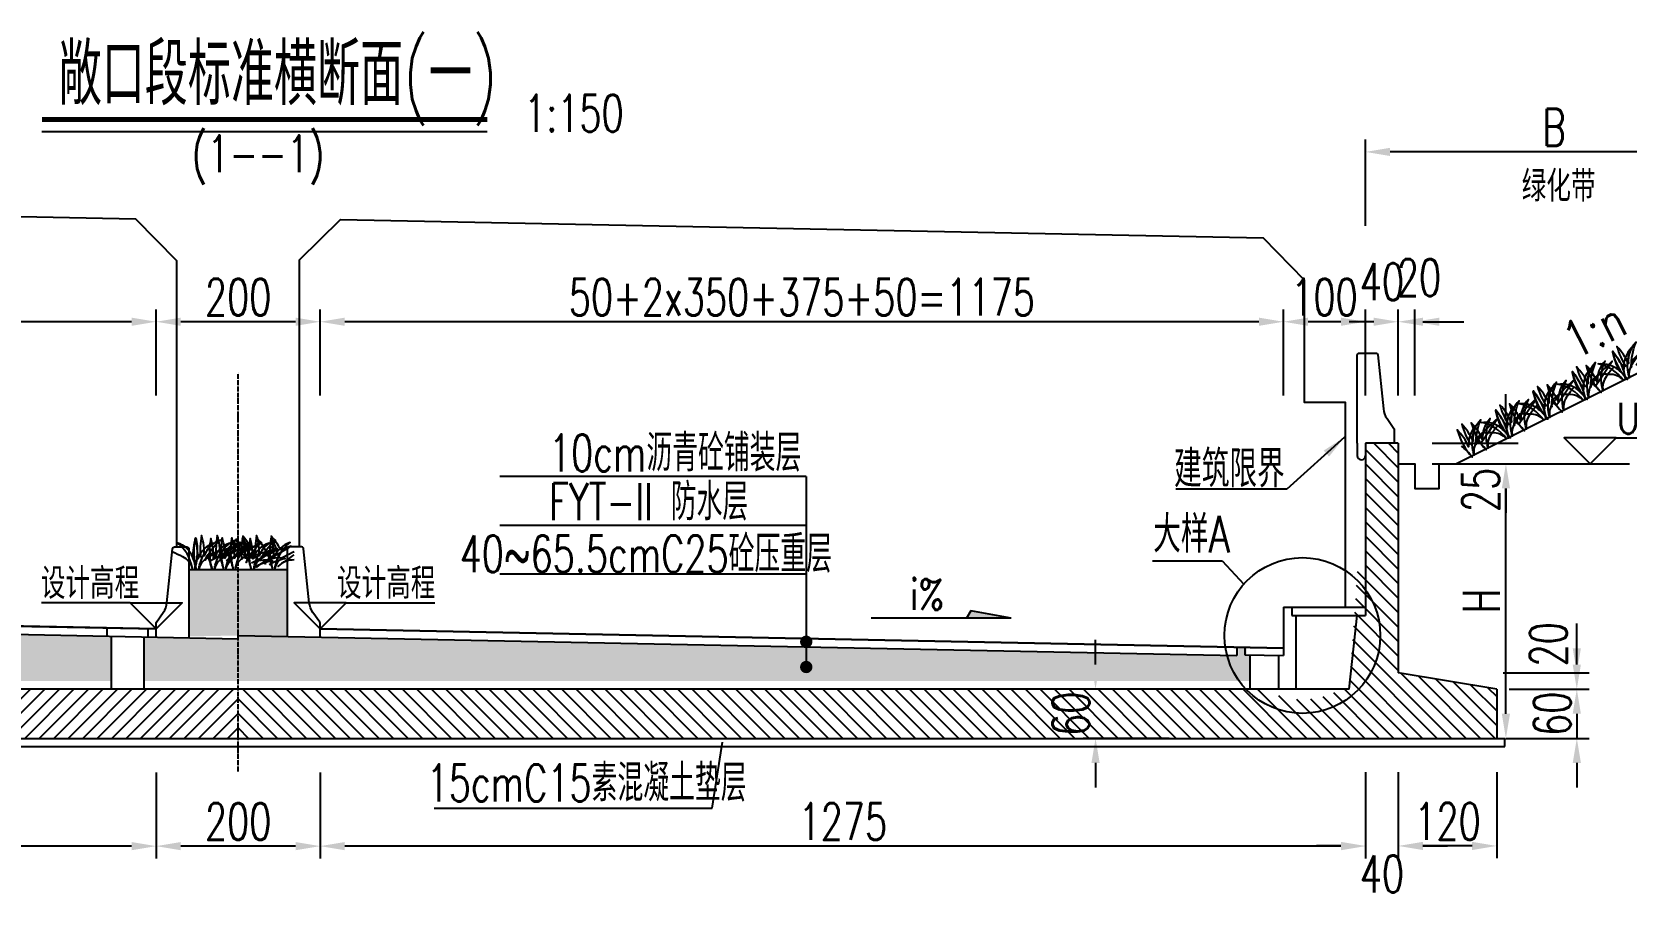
# Model space of a CAD drawing. Header units: millimetres. Extents: x -5615 to 11854, y -4751 to 15404.
# Drawn here: x 1231 to 3176, y 5677 to 6734 of the extents above; entities that cross this region are included whole.
import ezdxf
from ezdxf.enums import TextEntityAlignment as Align

# ---------------------------------------------------------------- set-up
doc = ezdxf.new("R2010")
doc.units = ezdxf.units.MM
doc.header["$LTSCALE"] = 0.25
doc.header["$MEASUREMENT"] = 0
doc.linetypes.add('ACAD_ISO04W100', pattern=[30, 24, -3, 0, -3])
for name, color, linetype in [('3', 3, 'Continuous'), ('中心线', 5, 'ACAD_ISO04W100'), ('填充', 8, 'Continuous'), ('尺寸', 7, 'Continuous'), ('建筑限界', 9, 'Continuous'), ('文字', 7, 'Continuous'), ('标注', 7, 'Continuous'), ('次轮廓线', 7, 'Continuous'), ('轮廓线', 1, 'Continuous')]:
    doc.layers.add(name, color=color, linetype=linetype)
doc.styles.get("Standard").update_dxf_attribs({"font": 'simplex1.shx', "width": 0.7, "bigfont": 'hztxt.shx'})
doc.dimstyles.new('150', dxfattribs={"dimscale": 15, "dimtxt": 3, "dimasz": 2, "dimexe": 1, "dimexo": 1, "dimgap": 0.5, "dimtad": 1, "dimdec": 1, "dimdsep": 46, "dimtxsty": 'Standard', "dimcen": 0.5, "dimadec": 0, "dimazin": 0, "dimtfac": 1, "dimtdec": 1, "dimtofl": 0, "dimtmove": 2, "dimatfit": 3, "dimfxl": 0, "dimtolj": 1, "dimtzin": 0, "dimarcsym": 0})

# ---------------------------------------------------------------- blocks, each defined once
blk = doc.blocks.new('*D91')
at = {"layer": '标注', "color": 0, "lineweight": -2}
for p, q in [((2897.9, 5830.5), (2897.9, 5725.5)), ((3017.9, 5830.5), (3017.9, 5725.5)), ((2987.9, 5740.5), (2927.9, 5740.5))]:
    blk.add_line(p, q, dxfattribs=at)
at = {"layer": '标注', "color": 0}
for points in [[(2927.9, 5745.5), (2927.9, 5735.5), (2897.9, 5740.5)], [(2987.9, 5745.5), (2987.9, 5735.5), (3017.9, 5740.5)]]:
    blk.add_solid(points, dxfattribs=at)
at = {"layer": '标注', "color": 0, "insert": (2957.9, 5770.5), "char_height": 45, "attachment_point": 5}
blk.add_mtext('\\A1;120', dxfattribs=at)
blk = doc.blocks.new('*D92')
at = {"layer": '标注', "color": 0, "lineweight": -2}
for p, q in [((2857.9, 5830.5), (2857.9, 5725.5)), ((2897.9, 5830.5), (2897.9, 5725.5)), ((2827.9, 5740.5), (2797.9, 5740.5)), ((2927.9, 5740.5), (2957.9, 5740.5))]:
    blk.add_line(p, q, dxfattribs=at)
at = {"layer": '标注', "color": 0}
for points in [[(2827.9, 5745.5), (2827.9, 5735.5), (2857.9, 5740.5)], [(2927.9, 5745.5), (2927.9, 5735.5), (2897.9, 5740.5)]]:
    blk.add_solid(points, dxfattribs=at)
at = {"layer": '标注', "color": 0, "insert": (2877.9, 5706.4), "char_height": 45, "attachment_point": 5}
blk.add_mtext('\\A1;40', dxfattribs=at)
blk = doc.blocks.new('*D93')
at = {"layer": '标注', "color": 0, "lineweight": -2}
for p, q in [((1582.9, 5830.3), (1582.9, 5725.3)), ((2857.9, 5830.3), (2857.9, 5725.3)), ((2827.9, 5740.3), (1612.9, 5740.3))]:
    blk.add_line(p, q, dxfattribs=at)
at = {"layer": '标注', "color": 0}
for points in [[(1612.9, 5745.3), (1612.9, 5735.3), (1582.9, 5740.3)], [(2827.9, 5745.3), (2827.9, 5735.3), (2857.9, 5740.3)]]:
    blk.add_solid(points, dxfattribs=at)
at = {"layer": '标注', "color": 0, "insert": (2220.4, 5770.3), "char_height": 45, "attachment_point": 5}
blk.add_mtext('\\A1;1275', dxfattribs=at)
blk = doc.blocks.new('*D94')
at = {"layer": '标注', "color": 0, "lineweight": -2}
for p, q in [((1382.9, 5830.3), (1382.9, 5725.3)), ((1582.9, 5830.3), (1582.9, 5725.3)), ((1552.9, 5740.3), (1412.9, 5740.3))]:
    blk.add_line(p, q, dxfattribs=at)
at = {"layer": '标注', "color": 0}
for points in [[(1412.9, 5745.3), (1412.9, 5735.3), (1382.9, 5740.3)], [(1552.9, 5745.3), (1552.9, 5735.3), (1582.9, 5740.3)]]:
    blk.add_solid(points, dxfattribs=at)
at = {"layer": '标注', "color": 0, "insert": (1482.9, 5770.3), "char_height": 45, "attachment_point": 5}
blk.add_mtext('\\A1;200', dxfattribs=at)
blk = doc.blocks.new('*D95')
at = {"layer": '标注', "color": 0, "lineweight": -2}
for p, q in [((107.9, 5830.3), (107.9, 5725.3)), ((1382.9, 5830.3), (1382.9, 5725.3)), ((1352.9, 5740.3), (137.9, 5740.3))]:
    blk.add_line(p, q, dxfattribs=at)
at = {"layer": '标注', "color": 0}
for points in [[(137.9, 5745.3), (137.9, 5735.3), (107.9, 5740.3)], [(1352.9, 5745.3), (1352.9, 5735.3), (1382.9, 5740.3)]]:
    blk.add_solid(points, dxfattribs=at)
at = {"layer": '标注', "color": 0, "insert": (745.4, 5770.3), "char_height": 45, "attachment_point": 5}
blk.add_mtext('\\A1;1275', dxfattribs=at)
blk = doc.blocks.new('*D98')
at = {"layer": '标注', "color": 0, "lineweight": -2}
for p, q in [((3115.6, 5961.8), (3115.6, 5991.8)), ((3032.9, 5931.8), (3130.6, 5931.8)), ((3032.9, 5871.8), (3130.6, 5871.8)), ((3115.6, 5841.8), (3115.6, 5811.8))]:
    blk.add_line(p, q, dxfattribs=at)
at = {"layer": '标注', "color": 0}
for points in [[(3110.6, 5961.8), (3120.6, 5961.8), (3115.6, 5931.8)], [(3110.6, 5841.8), (3120.6, 5841.8), (3115.6, 5871.8)]]:
    blk.add_solid(points, dxfattribs=at)
at = {"layer": '标注', "color": 0, "insert": (3085.6, 5901.8), "char_height": 45, "attachment_point": 5, "rotation": 90}
blk.add_mtext('\\A1;60', dxfattribs=at)
blk = doc.blocks.new('*D99')
at = {"layer": '标注', "color": 0, "lineweight": -2}
for p, q in [((3115.6, 5981.8), (3115.6, 6011.8)), ((3025.6, 5951.8), (3130.6, 5951.8)), ((3032.9, 5931.8), (3130.6, 5931.8)), ((3115.6, 5901.8), (3115.6, 5871.8))]:
    blk.add_line(p, q, dxfattribs=at)
at = {"layer": '标注', "color": 0}
for points in [[(3110.6, 5981.8), (3120.6, 5981.8), (3115.6, 5951.8)], [(3110.6, 5901.8), (3120.6, 5901.8), (3115.6, 5931.8)]]:
    blk.add_solid(points, dxfattribs=at)
at = {"layer": '标注', "color": 0, "insert": (3080.9, 5986.5), "char_height": 45, "attachment_point": 5, "rotation": 90}
blk.add_mtext('\\A1;20', dxfattribs=at)
blk = doc.blocks.new('*D100')
at = {"layer": '标注', "color": 0, "lineweight": -2}
for p, q in [((2528.6, 5961.8), (2528.6, 5991.8)), ((2618.6, 5931.8), (2513.6, 5931.8)), ((2618.6, 5871.8), (2513.6, 5871.8)), ((2528.6, 5841.8), (2528.6, 5811.8))]:
    blk.add_line(p, q, dxfattribs=at)
at = {"layer": '标注', "color": 0}
for points in [[(2523.6, 5961.8), (2533.6, 5961.8), (2528.6, 5931.8)], [(2523.6, 5841.8), (2533.6, 5841.8), (2528.6, 5871.8)]]:
    blk.add_solid(points, dxfattribs=at)
at = {"layer": '标注', "color": 0, "insert": (2498.6, 5901.8), "char_height": 45, "attachment_point": 5, "rotation": 90}
blk.add_mtext('\\A1;60', dxfattribs=at)
blk = doc.blocks.new('*D101')
at = {"layer": '标注', "color": 0, "lineweight": -2}
for p, q in [((2827.9, 6380.1), (2797.9, 6380.1)), ((2857.9, 6290.1), (2857.9, 6395.1)), ((2897.9, 6290.1), (2897.9, 6395.1)), ((2927.9, 6380.1), (2957.9, 6380.1))]:
    blk.add_line(p, q, dxfattribs=at)
at = {"layer": '标注', "color": 0}
for points in [[(2827.9, 6385.1), (2827.9, 6375.1), (2857.9, 6380.1)], [(2927.9, 6385.1), (2927.9, 6375.1), (2897.9, 6380.1)]]:
    blk.add_solid(points, dxfattribs=at)
at = {"layer": '标注', "color": 0, "insert": (2877.9, 6428.9), "char_height": 45, "attachment_point": 5}
blk.add_mtext('\\A1;40', dxfattribs=at)
blk = doc.blocks.new('*D102')
at = {"layer": '标注', "color": 0, "lineweight": -2}
for p, q in [((2757.9, 6290.1), (2757.9, 6395.1)), ((2827.9, 6380.1), (2787.9, 6380.1)), ((2857.9, 6290.1), (2857.9, 6395.1))]:
    blk.add_line(p, q, dxfattribs=at)
at = {"layer": '标注', "color": 0}
for points in [[(2787.9, 6385.1), (2787.9, 6375.1), (2757.9, 6380.1)], [(2827.9, 6385.1), (2827.9, 6375.1), (2857.9, 6380.1)]]:
    blk.add_solid(points, dxfattribs=at)
at = {"layer": '标注', "color": 0, "insert": (2807.9, 6410.1), "char_height": 45, "attachment_point": 5}
blk.add_mtext('\\A1;100', dxfattribs=at)
blk = doc.blocks.new('*D103')
at = {"layer": '标注', "color": 0, "lineweight": -2}
for p, q in [((1582.9, 6290.1), (1582.9, 6395.1)), ((2727.9, 6380.1), (1612.9, 6380.1)), ((2757.9, 6290.1), (2757.9, 6395.1))]:
    blk.add_line(p, q, dxfattribs=at)
at = {"layer": '标注', "color": 0}
for points in [[(1612.9, 6385.1), (1612.9, 6375.1), (1582.9, 6380.1)], [(2727.9, 6385.1), (2727.9, 6375.1), (2757.9, 6380.1)]]:
    blk.add_solid(points, dxfattribs=at)
at = {"layer": '标注', "color": 0, "insert": (2170.4, 6410.1), "char_height": 45, "attachment_point": 5}
blk.add_mtext('\\A1;50+2x350+375+50=1175', dxfattribs=at)
blk = doc.blocks.new('*D104')
at = {"layer": '标注', "color": 0, "lineweight": -2}
for p, q in [((1382.9, 6290.1), (1382.9, 6395.1)), ((1552.9, 6380.1), (1412.9, 6380.1)), ((1582.9, 6290.1), (1582.9, 6395.1))]:
    blk.add_line(p, q, dxfattribs=at)
at = {"layer": '标注', "color": 0}
for points in [[(1412.9, 6385.1), (1412.9, 6375.1), (1382.9, 6380.1)], [(1552.9, 6385.1), (1552.9, 6375.1), (1582.9, 6380.1)]]:
    blk.add_solid(points, dxfattribs=at)
at = {"layer": '标注', "color": 0, "insert": (1482.9, 6410.1), "char_height": 45, "attachment_point": 5}
blk.add_mtext('\\A1;200', dxfattribs=at)
blk = doc.blocks.new('*D106')
at = {"layer": '标注', "color": 0, "lineweight": -2}
for p, q in [((207.9, 6290.1), (207.9, 6395.1)), ((1352.9, 6380.1), (237.9, 6380.1)), ((1382.9, 6290.1), (1382.9, 6395.1))]:
    blk.add_line(p, q, dxfattribs=at)
at = {"layer": '标注', "color": 0}
for points in [[(237.9, 6385.1), (237.9, 6375.1), (207.9, 6380.1)], [(1352.9, 6385.1), (1352.9, 6375.1), (1382.9, 6380.1)]]:
    blk.add_solid(points, dxfattribs=at)
at = {"layer": '标注', "color": 0, "insert": (795.4, 6410.1), "char_height": 45, "attachment_point": 5}
blk.add_mtext('\\A1;50+375+2x350+50=1175', dxfattribs=at)
blk = doc.blocks.new('箭头')
at = {"layer": '尺寸'}
blk.add_hatch(color=256, dxfattribs=at).paths.add_polyline_path([(0, 0), (-0.35, 0.6), (-3.63, 0)])
for p, q in [((-3.63, 0), (-0.35, 0.6)), ((-3.63, 0), (7.74, 0)), ((-0.35, 0.6), (0, 0))]:
    blk.add_line(p, q, dxfattribs=at)
blk = doc.blocks.new('*D90')
at = {"layer": '标注', "color": 0, "lineweight": -2}
for p, q in [((2857.9, 6497.3), (2857.9, 6602.3)), ((3317.9, 6497.3), (3317.9, 6602.3)), ((3287.9, 6587.3), (2887.9, 6587.3))]:
    blk.add_line(p, q, dxfattribs=at)
at = {"layer": '标注', "color": 0}
for points in [[(2887.9, 6592.3), (2887.9, 6582.3), (2857.9, 6587.3)], [(3287.9, 6592.3), (3287.9, 6582.3), (3317.9, 6587.3)]]:
    blk.add_solid(points, dxfattribs=at)
at = {"layer": '标注', "color": 0, "insert": (3087.9, 6617.3), "char_height": 45, "attachment_point": 5}
blk.add_mtext('\\A1;B', dxfattribs=at)
blk = doc.blocks.new('*D88')
at = {"layer": '标注', "color": 0, "lineweight": -2}
for p, q in [((2939.1, 6206.8), (3044.1, 6206.8)), ((3029.1, 5901.8), (3029.1, 6176.8)), ((3029.1, 5871.8), (3044.1, 5871.8))]:
    blk.add_line(p, q, dxfattribs=at)
at = {"layer": '标注', "color": 0}
for points in [[(3024.1, 6176.8), (3034.1, 6176.8), (3029.1, 6206.8)], [(3024.1, 5901.8), (3034.1, 5901.8), (3029.1, 5871.8)]]:
    blk.add_solid(points, dxfattribs=at)
at = {"layer": '标注', "color": 0, "insert": (2999.1, 6039.3), "char_height": 45, "attachment_point": 5, "rotation": 90}
blk.add_mtext('\\A1;H', dxfattribs=at)
blk = doc.blocks.new('*D160')
at = {"layer": '标注', "color": 0, "lineweight": -2}
for p, q in [((3029.1, 6261.8), (3029.1, 6291.8)), ((2939.1, 6231.8), (3044.1, 6231.8)), ((2939.1, 6206.8), (3044.1, 6206.8)), ((3029.1, 6176.8), (3029.1, 6146.8))]:
    blk.add_line(p, q, dxfattribs=at)
at = {"layer": '标注', "color": 0}
for points in [[(3024.1, 6261.8), (3034.1, 6261.8), (3029.1, 6231.8)], [(3024.1, 6176.8), (3034.1, 6176.8), (3029.1, 6206.8)]]:
    blk.add_solid(points, dxfattribs=at)
at = {"layer": '标注', "color": 0, "insert": (2998.4, 6174.9), "char_height": 45, "attachment_point": 5, "rotation": 90}
blk.add_mtext('\\A1;25', dxfattribs=at)
blk = doc.blocks.new('*D300')
at = {"color": 0, "lineweight": -2}
for p, q in [((2867.9, 6380.1), (2837.9, 6380.1)), ((2897.9, 6290.1), (2897.9, 6395.1)), ((2917.9, 6290.1), (2917.9, 6395.1)), ((2947.9, 6380.1), (2977.9, 6380.1))]:
    blk.add_line(p, q, dxfattribs=at)
at = {"color": 0}
for points in [[(2867.9, 6385.1), (2867.9, 6375.1), (2897.9, 6380.1)], [(2947.9, 6385.1), (2947.9, 6375.1), (2917.9, 6380.1)]]:
    blk.add_solid(points, dxfattribs=at)
at = {"color": 0, "insert": (2923.1, 6434), "char_height": 45, "attachment_point": 5}
blk.add_mtext('\\A1;20', dxfattribs=at)

msp = doc.modelspace()

# ---------------------------------------------------------------- hatches: boundary and pattern name
at = {"layer": '填充'}
h = msp.add_hatch(dxfattribs=at)
h.set_pattern_fill('ANSI31', color=256, scale=100, style=0)
h.paths.add_polyline_path([(67.87, 5951.81), (-52.13, 5931.81), (-52.13, 5871.81), (1482.87, 5871.81), (1482.87, 5931.81), (232.33, 5931.81, -0.2678772), (137.35, 5931.81), (127.51, 5931.81), (127.06, 5938.68, -0.2333694), (89.84, 6014.09, -0.1896002), (115.29, 6078.81), (107.87, 6078.81), (107.87, 6231.81), (67.87, 6231.81)])
h.paths.add_polyline_path([(127.06, 5938.68), (117.87, 6078.81), (107.87, 6078.81, 0.1827073), (89.84, 6014.09, 0.2333694)], flags=17)
h = msp.add_hatch(dxfattribs=at)
h.set_pattern_fill('ANSI31', color=256, scale=100, style=0)
h.set_pattern_definition([(135, (2965.737, 0), (8.838835, 8.838835), [])])
h.paths.add_polyline_path([(2875.9, 6014.09, 0.1896002), (2850.44, 6078.81), (2857.87, 6078.81), (2857.87, 6231.81), (2897.87, 6231.81), (2897.87, 5951.81), (3017.87, 5931.81), (3017.87, 5871.81), (1482.87, 5871.81), (1482.87, 5931.81), (2733.41, 5931.81, 0.2678772), (2828.39, 5931.81), (2838.22, 5931.81), (2838.67, 5938.68, 0.2333694)])
h.paths.add_polyline_path([(2847.87, 6078.81), (2850.44, 6078.81, -0.1896002), (2875.9, 6014.09, -0.2333694), (2838.67, 5938.68)], flags=17)
h = msp.add_hatch(dxfattribs=at)
h.set_pattern_fill('AR-SAND', color=256, style=0)
h.set_pattern_definition([(142.5, (2965.737, 6318.8554), (0.0629934, 1.9268238), [0, -1.52, 0, -1.7, 0, -1.625]), (172.5, (2965.737, 6318.8554), (-1.7697767, 2.822146), [0, -0.82, 0, -1.37, 0, -0.525]), (212.5, (2966.967, 6318.8554), (-3.1141419, 0.005659), [0, -0.5, 0, -1.8, 0, -2.35]), (222.5, (2966.967, 6318.8554), (-3.0061266, 0.8776756), [0, -0.25, 0, -1.18, 0, -1.35])])
h.paths.add_polyline_path([(1422.87, 6077.59), (1482.87, 6077.59), (1482.87, 5997.31), (1422.87, 5996.11)])
h.paths.add_polyline_path([(1482.87, 6077.59), (1542.87, 6077.59), (1542.87, 5996.11), (1482.87, 5997.31)])
h = msp.add_hatch(dxfattribs=at)
h.set_pattern_fill('AR-CONC', color=256, scale=5, style=0)
h.set_pattern_definition([(130, (2965.737, 1556.967), (-35.86301, -3.1376), [3.75, -41.25]), (185, (2965.737, 1556.967), (6.93757, 37.6096), [3, -33]), (79.5486, (2962.75, 1556.705), (-28.92547, 34.47198), [3.187, -35.0571]), (133.8158, (2965.737, 1566.967), (-53.36205, -8.27595), [5.625, -61.875]), (83.3644, (2961.29, 1566.277), (-46.73314, 48.7059), [4.7805, -52.58565]), (188.8158, (2965.737, 1566.967), (-46.7331, 48.70593), [4.5, -49.5]), (159, (2960.737, 1564.467), (-29.84535, -20.13094), [3.75, -41.25]), (214, (2960.737, 1564.467), (-12.16577, 36.2575), [3, -33]), (108.5486, (2958.25, 1562.79), (-42.01113, 16.12652), [3.187, -35.0571]), (142.5, (2965.737, 1556.967), (-0.607993, 16.644693), [0, -32.6, 0, -33.5, 0, -33.125]), (172.5, (2965.737, 1556.967), (-13.153477, 19.720586), [0, -19.1, 0, -31.85, 0, -12.625]), (212.5, (2976.887, 1556.967), (-26.691122, -1.127744), [0, -12.5, 0, -39, 0, -51.75]), (222.5, (2981.887, 1556.967), (-29.15931, 5.00525), [0, -16.25, 0, -25.9, 0, -36.75])])
h.paths.add_polyline_path([(1382.87, 5995.31), (1482.87, 5993.31), (1482.87, 5941.81), (1382.87, 5941.81)])
h.paths.add_polyline_path([(248.87, 6017.99), (254.87, 6017.87), (254.87, 6027.87), (264.87, 6027.67), (264.87, 6017.67), (279.78, 6017.38, -0.0086413), (279.84, 6014.09, -0.2108359), (248.87, 5943.91)])
edge = h.paths.add_edge_path()
edge.add_line((1327.87, 5941.81), (1327.87, 5996.41))
edge.add_line((1327.87, 5996.41), (279.78, 6017.38))
edge.add_arc((184.84, 6014.09), 95, -49.53737, 1.98039, ccw=False)
edge.add_line((246.49, 5941.81), (1327.87, 5941.81))
h.paths.add_polyline_path([(1367.87, 5995.61), (1367.87, 5941.81), (1382.87, 5941.81), (1382.87, 5995.31)])
h = msp.add_hatch(dxfattribs=at)
h.set_pattern_fill('AR-CONC', color=256, scale=5, style=0)
h.set_pattern_definition([(130, (2965.737, 5412.286), (-35.863, -3.1376), [3.75, -41.25]), (185, (2965.737, 5412.286), (6.9376, 37.6096), [3, -33]), (79.5486, (2962.75, 5412.025), (-28.9255, 34.472), [3.187, -35.0571]), (133.8158, (2965.737, 5422.286), (-53.362, -8.276), [5.625, -61.875]), (83.3644, (2961.29, 5421.596), (-46.7331, 48.7059), [4.7805, -52.5856]), (188.8158, (2965.737, 5422.286), (-46.7331, 48.706), [4.5, -49.5]), (159, (2960.737, 5419.786), (-29.84535, -20.13094), [3.75, -41.25]), (214, (2960.737, 5419.786), (-12.1658, 36.2575), [3, -33]), (108.5486, (2958.25, 5418.11), (-42.0111, 16.1265), [3.187, -35.0571]), (142.5, (2965.737, 5412.286), (-0.60799, 16.64469), [0, -32.6, 0, -33.5, 0, -33.125]), (172.5, (2965.737, 5412.286), (-13.15348, 19.72059), [0, -19.1, 0, -31.85, 0, -12.625]), (212.5, (2976.887, 5412.286), (-26.69112, -1.12774), [0, -12.5, 0, -39, 0, -51.75]), (222.5, (2981.887, 5412.286), (-29.1593, 5.00525), [0, -16.25, 0, -25.9, 0, -36.75])])
h.paths.add_polyline_path([(1582.87, 5941.81), (1582.87, 5995.31), (2702.87, 5972.91), (2702.87, 5982.91), (2712.87, 5982.71), (2712.87, 5972.61), (2717.87, 5972.51), (2717.87, 5941.81)])
h.paths.add_polyline_path([(1582.87, 5995.31), (1582.87, 5941.81), (1482.87, 5941.81), (1482.87, 5997.31)])

# ---------------------------------------------------------------- linework, layer by layer
for p, q in [((1786.63, 6612), (1243.48, 6612)), ((3163.7, 6238.63), (3311.86, 6238.63)), ((3044.12, 6206.81), (3180.01, 6206.81)), ((2598.24, 6088.4), (2682.85, 6088.4)), ((2682.85, 6088.4), (2709.39, 6059.86)), ((1542.87, 6077.59), (1422.87, 6077.59)), ((1351.05, 6037.13), (1242.95, 6037.13)), ((1614.69, 6037.13), (1722.79, 6037.13)), ((1322.87, 6006.51), (1322.87, 5996.51)), ((1327.87, 5996.41), (1327.87, 5931.81)), ((1367.87, 5995.61), (1367.87, 5931.81)), ((1372.87, 6005.51), (1372.87, 5995.51)), ((2060.88, 5786.58), (2073.69, 5867.1)), ((1722.03, 5786.58), (2060.88, 5786.58))]:
    msp.add_line(p, q)
at = {"ltscale": 100}
for p, q in [((2175.78, 6191.24), (1801.9, 6191.24)), ((2175.78, 6191.24), (2175.78, 5958.82)), ((2175.78, 6131.64), (1801.9, 6131.64)), ((2175.78, 6072.04), (1801.9, 6072.04))]:
    msp.add_line(p, q, dxfattribs=at)
for points, format in [([(1786.63, 6627, 6, 6, 0), (1243.48, 6627, 0.6, 0.6, 0)], "xyseb"), ([(2847.87, 6231.81), (2847.87, 6339.31, -0.4142136), (2850.37, 6341.81), (2870.32, 6341.81, -0.3839793), (2872.8, 6339.57), (2879.69, 6273.83, 0.1263332), (2884.1, 6261.94), (2892.42, 6249.96, -0.1529225), (2892.87, 6248.53), (2892.87, 6231.81)], "xyb"), ([(1382.87, 5995.31), (1382.87, 6012.03, -0.1529225), (1383.32, 6013.46), (1391.63, 6025.44, 0.1263332), (1396.05, 6037.33), (1402.93, 6103.07, -0.3839793), (1405.42, 6105.31), (1420.37, 6105.31, -0.4142136), (1422.87, 6102.81), (1422.87, 5994.51)], "xyb"), ([(1582.87, 5995.31), (1582.87, 6012.03, 0.1529225), (1582.42, 6013.46), (1574.1, 6025.44, -0.1263332), (1569.69, 6037.33), (1562.8, 6103.07, 0.3839793), (1560.32, 6105.31), (1545.37, 6105.31, 0.4142136), (1542.87, 6102.81), (1542.87, 5996.11)], "xyb")]:
    msp.add_lwpolyline(points, format=format)
at = {"const_width": 7.5}
for points in [[(2179.53, 5989.67, -1), (2172.03, 5989.67, -1)], [(2179.53, 5958.82, -1), (2172.03, 5958.82, -1)]]:
    msp.add_lwpolyline(points, format="xyb", close=True, dxfattribs=at)
msp.add_circle((2780.9, 5997.31), 95)
at = {"layer": '3', "color": 9}
for points in [[(3142.08, 6316.09, -0.0394978), (3155.09, 6316.26, -0.232087), (3172.13, 6308.94, 0.1911867), (3141.46, 6328.69, -0.2267195), (3167.82, 6320.6, -0.091203), (3159.62, 6344.1, -0.1239074), (3175.2, 6309.6, -0.0624947), (3172.37, 6328.22)], [(3192.02, 6340.12, 0.0394978), (3184.08, 6329.82, 0.232087), (3179.71, 6311.8, -0.1911867), (3182.31, 6348.18, 0.2267195), (3172.97, 6322.24, 0.091203), (3159.09, 6342.9, 0.1239074), (3177.34, 6309.73, 0.0624947), (3164.14, 6323.17)], [(3187.96, 6327.16, 0.013375), (3208.17, 6356.85, 0.001492), (3184.13, 6333.94, 0.302407), (3182.1, 6324.82, -0.1063996), (3187.79, 6355.02, 0.2267195), (3178.45, 6329.08, 0.091203), (3164.57, 6349.74, 0.074282), (3175.56, 6325.07)], [(3092.79, 6291.45, -0.0394978), (3105.8, 6291.61, -0.232087), (3122.84, 6284.3, 0.1911867), (3092.17, 6304.05, -0.2267195), (3118.53, 6295.95, -0.091203), (3110.33, 6319.46, -0.1239074), (3125.91, 6284.95, -0.0624947), (3123.08, 6303.58)], [(3142.73, 6315.48, 0.0394978), (3134.79, 6305.17, 0.232087), (3130.42, 6287.15, -0.1911867), (3133.02, 6323.54, 0.2267195), (3123.68, 6297.59, 0.091203), (3109.8, 6318.26, 0.1239074), (3128.05, 6285.09, 0.0624947), (3114.85, 6298.53)], [(3138.68, 6302.51, 0.013375), (3158.88, 6332.21, 0.001492), (3134.84, 6309.3, 0.302407), (3132.81, 6300.18, -0.1063996), (3138.5, 6330.38, 0.2267195), (3129.16, 6304.43, 0.091203), (3115.28, 6325.1, 0.074282), (3126.27, 6300.43)], [(3159.87, 6324.05, 0.0394978), (3151.94, 6313.75, 0.232087), (3147.56, 6295.73, -0.1911867), (3150.16, 6332.11, 0.2267195), (3140.82, 6306.16, 0.091203), (3126.94, 6326.83, 0.1239074), (3145.19, 6293.66, 0.0624947), (3132, 6307.1)], [(3091.01, 6278.68, 0.013375), (3111.21, 6308.37, 0.001492), (3087.17, 6285.46, 0.302407), (3085.14, 6276.34, -0.1063996), (3090.83, 6306.54, 0.2267195), (3081.49, 6280.6, 0.091203), (3067.61, 6301.27, 0.074282), (3078.61, 6276.59)], [(3112.2, 6300.22, 0.0394978), (3104.27, 6289.91, 0.232087), (3099.9, 6271.89, -0.1911867), (3102.49, 6308.28, 0.2267195), (3093.16, 6282.33, 0.091203), (3079.27, 6303, 0.1239074), (3097.53, 6269.83, 0.0624947), (3084.33, 6283.27)], [(3045.26, 6255.81, 0.013375), (3065.46, 6285.5, 0.001492), (3041.43, 6262.59, 0.302407), (3039.39, 6253.47, -0.1063996), (3045.08, 6283.67, 0.2267195), (3035.75, 6257.72, 0.091203), (3021.86, 6278.39, 0.074282), (3032.86, 6253.72)], [(3066.46, 6277.34, 0.0394978), (3058.52, 6267.04, 0.232087), (3054.15, 6249.02, -0.1911867), (3056.75, 6285.4, 0.2267195), (3047.41, 6259.46, 0.091203), (3033.53, 6280.12, 0.1239074), (3051.78, 6246.95, 0.0624947), (3038.58, 6260.39)], [(3045.13, 6267.61, -0.0394978), (3058.13, 6267.78, -0.232087), (3075.17, 6260.47, 0.1911867), (3044.51, 6280.22, -0.2267195), (3070.87, 6272.12, -0.091203), (3062.66, 6295.63, -0.1239074), (3078.25, 6261.12, -0.0624947), (3075.42, 6279.74)], [(3095.06, 6291.65, 0.0394978), (3087.13, 6281.34, 0.232087), (3082.75, 6263.32, -0.1911867), (3085.35, 6299.7, 0.2267195), (3076.01, 6273.76, 0.091203), (3062.13, 6294.43, 0.1239074), (3080.38, 6261.25, 0.0624947), (3067.19, 6274.69)], [(2998.61, 6232.48, 0.013375), (3018.81, 6262.17, 0.001492), (2994.77, 6239.26, 0.302407), (2992.74, 6230.14, -0.1063996), (2998.43, 6260.34, 0.2267195), (2989.09, 6234.4, 0.091203), (2975.21, 6255.07, 0.074282), (2986.21, 6230.39)], [(3019.8, 6254.02, 0.0394978), (3011.87, 6243.71, 0.232087), (3007.5, 6225.69, -0.1911867), (3010.09, 6262.08, 0.2267195), (3000.76, 6236.13, 0.091203), (2986.87, 6256.8, 0.1239074), (3005.13, 6223.63, 0.0624947), (2991.93, 6237.07)], [(2999.38, 6244.74, -0.0394978), (3012.38, 6244.9, -0.232087), (3029.42, 6237.59, 0.1911867), (2998.76, 6257.34, -0.2267195), (3025.12, 6249.24, -0.091203), (3016.91, 6272.75, -0.1239074), (3032.5, 6238.25, -0.0624947), (3029.67, 6256.87)], [(3049.31, 6268.77, 0.0394978), (3041.38, 6258.47, 0.232087), (3037.01, 6240.45, -0.1911867), (3039.6, 6276.83, 0.2267195), (3030.27, 6250.88, 0.091203), (3016.38, 6271.55, 0.1239074), (3034.64, 6238.38, 0.0624947), (3021.44, 6251.82)], [(3002.66, 6245.45, 0.0394978), (2994.73, 6235.14, 0.232087), (2990.35, 6217.12, -0.1911867), (2992.95, 6253.5, 0.2267195), (2983.61, 6227.56, 0.091203), (2969.73, 6248.23, 0.1239074), (2987.98, 6215.05, 0.0624947), (2974.79, 6228.49)], [(1403.17, 6099.3, -0.0394978), (1414.87, 6093.63, -0.232087), (1426.84, 6079.47, 0.1911867), (1408.25, 6110.85, -0.2267195), (1428.2, 6091.82, -0.091203), (1431.38, 6116.51, -0.1239074), (1429.89, 6078.68, -0.0624947), (1435.68, 6096.6)], [(1458.58, 6098.46, 0.0394978), (1446.87, 6092.79, 0.232087), (1434.9, 6078.63, -0.1911867), (1453.5, 6110.01, 0.2267195), (1433.54, 6090.98, 0.091203), (1430.37, 6115.68, 0.1239074), (1431.86, 6077.84, 0.0624947), (1426.06, 6095.76)], [(1449.16, 6088.68, 0.013375), (1480.5, 6106.2, 0.001492), (1448.76, 6096.46, 0.302407), (1442.86, 6089.21, -0.1063996), (1461.46, 6113.68, 0.2267195), (1441.5, 6094.65, 0.091203), (1438.33, 6119.34, 0.074282), (1437.13, 6092.36)], [(1477.74, 6098.46, 0.0394978), (1466.04, 6092.79, 0.232087), (1454.07, 6078.63, -0.1911867), (1472.66, 6110.01, 0.2267195), (1452.71, 6090.98, 0.091203), (1449.53, 6115.68, 0.1239074), (1451.03, 6077.84, 0.0624947), (1445.23, 6095.76)], [(1468.32, 6088.68, 0.013375), (1499.67, 6106.2, 0.001492), (1467.93, 6096.46, 0.302407), (1462.03, 6089.21, -0.1063996), (1480.62, 6113.68, 0.2267195), (1460.67, 6094.65, 0.091203), (1457.5, 6119.34, 0.074282), (1456.3, 6092.36)], [(1491.71, 6099.3, 0.0394978), (1480, 6093.63, 0.232087), (1468.03, 6079.47, -0.1911867), (1486.63, 6110.85, 0.2267195), (1466.67, 6091.82, 0.091203), (1463.5, 6116.51, 0.1239074), (1464.99, 6078.68, 0.0624947), (1459.2, 6096.6)], [(1503.45, 6099.3, 0.0394978), (1491.74, 6093.63, 0.232087), (1479.77, 6079.47, -0.1911867), (1498.37, 6110.85, 0.2267195), (1478.41, 6091.82, 0.091203), (1475.24, 6116.51, 0.1239074), (1476.73, 6078.68, 0.0624947), (1470.94, 6096.6)], [(1499.37, 6091.96, 0.2245474), (1477.32, 6110.28, 0.0120292), (1495.1, 6089.11)], [(1491.79, 6098.56, 0.0656242), (1480.47, 6114.77, -0.0063244), (1482.79, 6108.87, -0.0063244)], [(1483.22, 6107.71, -0.0112436), (1486.92, 6097.07)], [(1499.18, 6085.85, 0.013375), (1530.52, 6103.37, 0.001492), (1498.78, 6093.63, 0.302407), (1492.88, 6086.38, -0.1063996), (1511.48, 6110.85, 0.2267195), (1491.52, 6091.82, 0.091203), (1488.35, 6116.51, 0.074282), (1487.15, 6089.52)], [(1504.09, 6091.37, 0.1130591), (1488.43, 6118.44, 0.0330136), (1499.36, 6091.42, 0.0330136)], [(1525.68, 6098.46, 0.0394978), (1513.98, 6092.79, 0.232087), (1502.01, 6078.63, -0.1911867), (1520.6, 6110.01, 0.2267195), (1500.65, 6090.98, 0.091203), (1497.47, 6115.68, 0.1239074), (1498.97, 6077.84, 0.0624947), (1493.17, 6095.76)], [(1501.29, 6105.31, 0.0551464), (1495.06, 6107.45, -0.0175385), (1498.96, 6103.22)], [(1516.26, 6088.68, 0.013375), (1547.61, 6106.2, 0.001492), (1515.87, 6096.46, 0.302407), (1509.97, 6089.21, -0.1063996), (1528.56, 6113.68, 0.2267195), (1508.61, 6094.65, 0.091203), (1505.44, 6119.34, 0.074282), (1504.24, 6092.36)], [(1517.5, 6099.4, 0.0656242), (1506.17, 6115.6, -0.0063244), (1508.49, 6109.7, -0.0063244)], [(1551.39, 6099.3, 0.0394978), (1539.68, 6093.63, 0.232087), (1527.71, 6079.47, -0.1911867), (1546.31, 6110.85, 0.2267195), (1526.35, 6091.82, 0.091203), (1523.18, 6116.51, 0.1239074), (1524.67, 6078.68, 0.0624947), (1518.88, 6096.6)], [(1528.49, 6100.36, 0.0794345), (1521.33, 6106.54, 0.0794345)], [(1534.58, 6102.23, 0.0656242), (1523.26, 6118.44, -0.0063244), (1525.58, 6112.53, -0.0063244)], [(1526.01, 6111.38, -0.0112436), (1529.71, 6100.73)], [(1485.7, 6096.69, 0.0794345), (1478.54, 6102.87, 0.0794345)], [(1503.77, 6080.94, -0.0931805), (1523.04, 6088.42, 0.1501755), (1499.19, 6085.74, 0.1501755)], [(1525.68, 6088.59, 0.2088897), (1505.88, 6080.67, -0.0309304), (1525.68, 6094.67)], [(1515.51, 6086.22, -0.0048651), (1516.2, 6083.88, -0.0048651)], [(1516.76, 6083.87, 0.0444766), (1515.58, 6086.25)], [(1520.85, 6083.77, -0.0931805), (1540.13, 6091.25, 0.1501755), (1516.28, 6088.57, 0.1501755)], [(1526.12, 6091.44, 0.0226272), (1524.6, 6093.12, 0.0226272)], [(1525.02, 6093.35, -0.0066718), (1526.08, 6091.44)], [(1530.99, 6096.64, -0.0048651), (1532.36, 6091.95, -0.0048651)], [(1533.49, 6091.94, 0.0444766), (1531.12, 6096.71)], [(1551.39, 6089.43, 0.2088897), (1531.59, 6081.5, -0.0309304), (1551.39, 6095.51)]]:
    msp.add_lwpolyline(points, format="xyb", dxfattribs=at)
at = {"layer": '中心线'}
msp.add_line((1482.87, 5831.49), (1482.87, 6317.96), dxfattribs=at)
at = {"layer": '建筑限界'}
for points in [[(132.87, 6088.81), (132.87, 6338.81), (182.87, 6338.81), (182.87, 6479.31), (232.87, 6528.31), (1357.87, 6505.81), (1407.87, 6454.81), (1407.87, 6105.31)], [(1557.87, 6105.31), (1557.87, 6455.81), (1607.87, 6504.81), (2732.87, 6482.31), (2782.87, 6431.31), (2782.87, 6281.81), (2832.87, 6281.81), (2832.87, 6031.81)], [(1382.87, 6005.31), (207.87, 6028.81)], [(2757.87, 5981.81), (1582.87, 6005.31)]]:
    msp.add_lwpolyline(points, dxfattribs=at)
at = {"layer": '次轮廓线'}
for p, q in [((207.87, 6028.81), (1382.87, 6005.31)), ((2757.87, 6031.81), (2757.87, 5972.81)), ((2757.87, 6031.81), (2857.87, 6031.81)), ((2767.87, 6031.81), (2767.87, 6021.81)), ((213.87, 6018.69), (1482.87, 5993.31)), ((2767.87, 6021.81), (2857.87, 6021.81)), ((2772.87, 6021.81), (2772.87, 5931.81)), ((1482.87, 5997.31), (2700.87, 5972.95)), ((1582.87, 6005.31), (2757.87, 5981.81)), ((2700.87, 5982.91), (2700.87, 5972.95)), ((2710.87, 5982.71), (2710.87, 5973.75)), ((2710.87, 5973.75), (2757.87, 5972.81)), ((2716.87, 5973.63), (2716.87, 5931.81)), ((2751.87, 5972.93), (2751.87, 5931.81)), ((-62.13, 5861.81), (3027.87, 5861.81)), ((3027.87, 5861.81), (3027.87, 5871.81))]:
    msp.add_line(p, q, dxfattribs=at)
for points in [[(3163.7, 6238.63), (3100.07, 6238.63), (3131.88, 6206.81)], [(1351.05, 6037.13), (1414.69, 6037.13), (1382.87, 6005.31)], [(1614.69, 6037.13), (1551.05, 6037.13), (1582.87, 6005.31)]]:
    msp.add_lwpolyline(points, close=True, dxfattribs=at)
at = {"layer": '轮廓线'}
for p, q in [((2967.87, 6206.81), (3317.87, 6381.81)), ((2847.87, 6231.81), (2847.87, 6216.81)), ((2897.87, 6231.81), (2857.87, 6231.81)), ((2857.87, 6231.81), (2857.87, 6021.81)), ((2897.87, 6231.81), (2897.87, 5951.81)), ((2837.76, 5931.81), (2847.87, 6021.81)), ((3017.87, 5931.81), (2897.87, 5951.81)), ((2837.76, 5931.81), (127.51, 5931.81)), ((3017.87, 5931.81), (3017.87, 5871.81)), ((-62.13, 5871.81), (3027.87, 5871.81))]:
    msp.add_line(p, q, dxfattribs=at)
msp.add_lwpolyline([(2897.87, 6206.81), (2917.87, 6206.81), (2917.87, 6176.81), (2947.87, 6176.81), (2947.87, 6206.81), (2967.87, 6206.81)], dxfattribs=at)
msp.add_arc((2852.87, 6216.81), 5, 180, 0, dxfattribs=at)

# ---------------------------------------------------------------- block references
at = {"layer": '尺寸', "xscale": -15, "yscale": 15, "zscale": 15}
msp.add_blockref('箭头', (2371.17, 6018.37), dxfattribs=at)

# ---------------------------------------------------------------- texts
at = {"width": 0.8}
msp.add_text('绿化带', height=37.5, dxfattribs=at).set_placement((3093.42, 6545.46), align=Align.MIDDLE_CENTER)
at = {"layer": '文字', "width": 0.7}
for s, height, p in [('敞口段标准横断面(一)', 75, (1264.09, 6644.5)), ('1:150', 45, (1831.63, 6612)), ('(1--1)', 45, (1426.26, 6562.59)), ('10cm沥青砼铺装层', 45, (1862.04, 6197.56)), ('FYT-II 防水层', 45, (1862.04, 6137.96)), ('40~65.5cmC25砼压重层', 45, (1753.11, 6074.36)), ('15cmC15素混凝土垫层', 45, (1712.84, 5794.93))]:
    msp.add_text(s, height=height, dxfattribs=at).set_placement(p)
at = {"layer": '文字', "width": 0.8}
msp.add_text('1:n', height=45, rotation=26.74157, dxfattribs=at).set_placement((3136.62, 6370.29), align=Align.MIDDLE_CENTER)
at = {"layer": '文字'}
for s, height, width, p in [('U形槽顶设计高程', 37.5, 0.8, (3283.41, 6262.26)), ('建筑限界', 45, 0.75, (2691.86, 6200.6)), ('大样A', 45, 0.75, (2645.69, 6120.98)), ('设计高程', 37.5, 0.8, (1302.26, 6060.76)), ('设计高程', 37.5, 0.8, (1663.47, 6060.76)), ('i%%%', 37.5, 0.8, (2323.01, 6047.33))]:
    msp.add_text(s, height=height, dxfattribs=dict(at, width=width)).set_placement(p, align=Align.MIDDLE_CENTER)

# ---------------------------------------------------------------- dimensions: what is measured, and where the dimension line sits
dim = msp.add_linear_dim(base=(2917.87, 6380.13), p1=(2897.87, 6231.81), p2=(2917.87, 6206.81), dimstyle='150')
dim.commit()
dim.dimension.update_dxf_attribs({"geometry": '*D300', "text_midpoint": (2923.13, 6433.96), "dimtype": 160})
at = {"layer": '标注'}
for base, p1, p2, angle, text, picture, middle in [((2857.87, 6587.29), (3317.87, 6381.81), (2857.87, 6231.81), 180, 'B', '*D90', (3087.87, 6617.29)), ((207.87, 6380.13), (1382.87, 5971.77), (207.87, 6088.81), 180, '50+375+2x350+50=<>', '*D106', (795.37, 6410.13)), ((1582.87, 6380.13), (2757.87, 6031.81), (1582.87, 6005.31), 180, '50+2x350+375+50=<>', '*D103', (2170.37, 6410.13)), ((3029.12, 6206.81), (3017.87, 5871.81), (2897.87, 6206.81), 90, 'H', '*D88', (2999.12, 6039.31))]:
    dim = msp.add_linear_dim(base=base, p1=p1, p2=p2, angle=angle, text=text, dimstyle='150', dxfattribs=at)
    dim.commit()
    dim.dimension.update_dxf_attribs({"geometry": picture, "text_midpoint": middle})
for base, p1, p2, angle, picture, middle in [((2857.87, 6380.13), (2897.87, 6231.81), (2857.87, 6231.81), 180, '*D101', (2877.87, 6428.88)), ((1382.87, 6380.13), (1582.87, 6005.31), (1382.87, 6005.31), 180, '*D104', (1482.87, 6410.13)), ((2757.87, 6380.13), (2857.87, 6021.81), (2757.87, 6031.81), 180, '*D102', (2807.87, 6410.13)), ((107.87, 5740.32), (1382.87, 5941.81), (107.87, 6078.81), 180, '*D95', (745.37, 5770.32)), ((1582.87, 5740.32), (2857.87, 6021.81), (1582.87, 5941.81), 180, '*D93', (2220.37, 5770.32)), ((2528.6, 5871.81), (2837.76, 5931.81), (3027.87, 5871.81), 90, '*D100', (2498.6, 5901.81)), ((3115.59, 5931.81), (3017.87, 5871.81), (3017.87, 5931.81), 90, '*D98', (3085.59, 5901.81)), ((2897.87, 5740.5), (3017.87, 5871.81), (2897.87, 5951.81), 180, '*D91', (2957.87, 5770.5)), ((1382.87, 5740.32), (1582.87, 5941.81), (1382.87, 5941.81), 180, '*D94', (1482.87, 5770.32))]:
    dim = msp.add_linear_dim(base=base, p1=p1, p2=p2, angle=angle, dimstyle='150', dxfattribs=at)
    dim.commit()
    dim.dimension.update_dxf_attribs({"geometry": picture, "text_midpoint": middle})
for base, p1, p2, angle, picture, middle in [((3029.12, 6231.81), (2897.87, 6206.81), (2897.87, 6231.81), 90, '*D160', (2998.38, 6174.86)), ((2857.87, 5740.5), (2897.87, 5951.81), (2857.87, 6021.81), 180, '*D92', (2877.87, 5706.38)), ((3115.59, 5951.81), (3017.87, 5931.81), (2897.87, 5951.81), 90, '*D99', (3080.94, 5986.49))]:
    dim = msp.add_linear_dim(base=base, p1=p1, p2=p2, angle=angle, dimstyle='150', dxfattribs=at)
    dim.commit()
    dim.dimension.update_dxf_attribs({"geometry": picture, "text_midpoint": middle, "dimtype": 160})

# ---------------------------------------------------------------- leaders
msp.add_leader([(2832.43, 6239.38), (2761.96, 6175.74), (2626.58, 6175.74)], dimstyle='150', dxfattribs=at)

doc.saveas('drawing.dxf')
